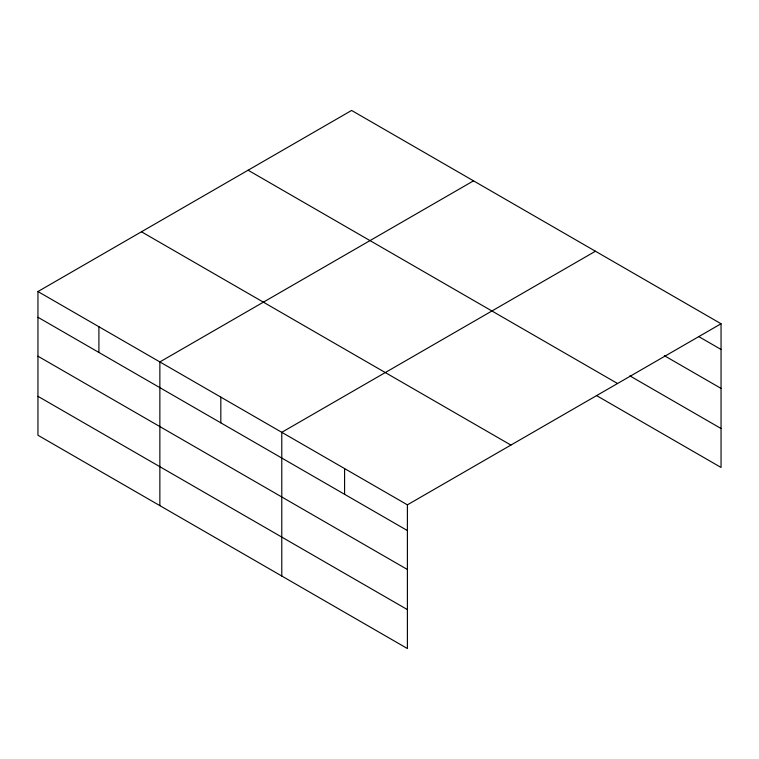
<?xml version="1.0" encoding="UTF-8"?>
<svg xmlns="http://www.w3.org/2000/svg" width="759" height="759" viewBox="0 0 759 759"><rect width="100%" height="100%" fill="white"/><g stroke="black" fill="none" stroke-linecap="round" stroke-linejoin="round"><path stroke-width="1.14" d="M407.393 569.497L407.393 504.839L37.95 291.541L37.95 435.249L407.393 648.547L407.393 569.497L37.95 356.199M37.95 291.541L351.607 110.453L721.05 323.751L721.05 467.459L596.451 395.524M473.521 180.841L159.864 361.929L159.864 505.636M595.436 251.229L281.779 432.317L281.779 576.024M407.393 504.839L721.05 323.751M698.764 336.607L721.05 349.472M664.324 355.658L721.05 388.409M629.885 375.885L721.05 428.522M248.098 170.215L617.541 383.504M141.459 231.78L510.902 445.078M37.95 317.262L407.393 530.56M37.95 396.312L407.393 609.61M344.586 468.578L344.586 494.299M220.822 397.118L220.822 422.839M98.907 326.731L98.907 352.451"/></g></svg>
